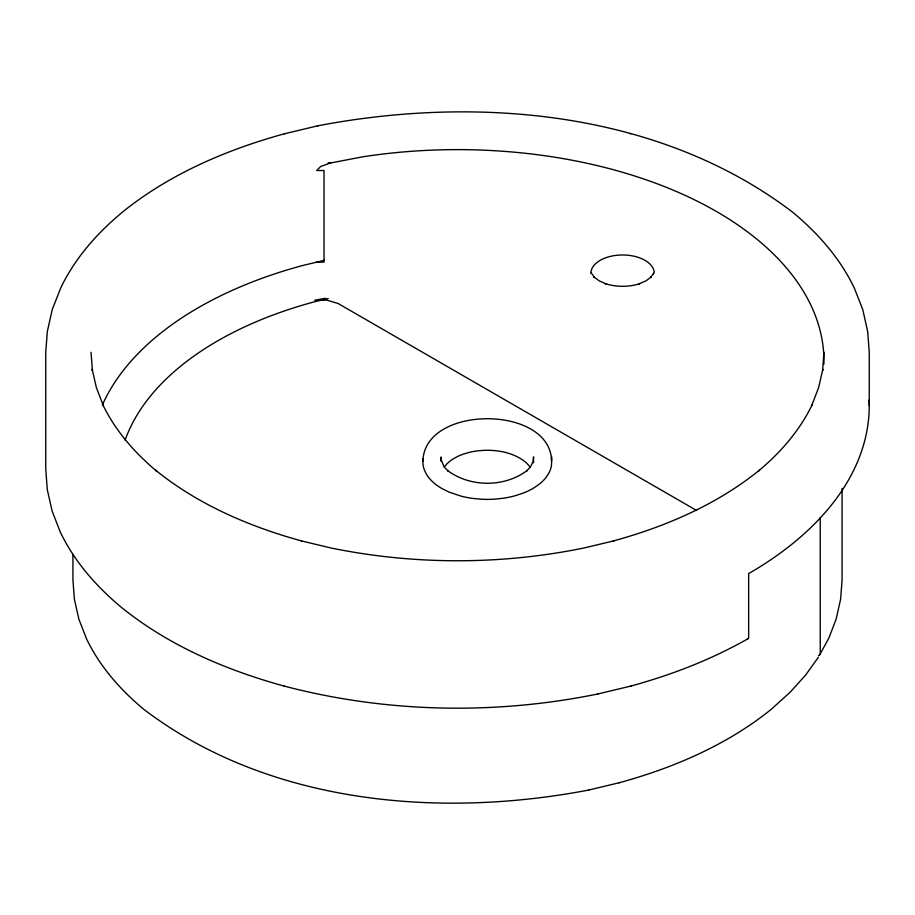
<?xml version="1.0" encoding="UTF-8"?>
<svg xmlns="http://www.w3.org/2000/svg" width="915" height="915" viewBox="0 0 915 915"><rect width="100%" height="100%" fill="white"/><g stroke="black" fill="none" stroke-linecap="round" stroke-linejoin="round"><path stroke-width="1.37" d="M823.957 352.309L822.562 370.758L822.814 369.237L818.639 387.548L811.708 405.574L812.406 404.258C799.916 430.393 780.552 452.525 758.478 471.031L759.427 470.184C716.891 504.611 665.697 526.56 613.267 540.994L613.908 540.845L584.079 547.971C500.837 565.024 414.163 565.024 330.921 547.971L301.092 540.845L301.733 540.994C249.303 526.56 198.109 504.611 155.573 470.184L156.522 471.031C134.448 452.525 115.084 430.393 102.594 404.258M422.924 461.171C424.251 402.897 557.807 404.762 551.379 465.929A65.148 37.618 0 0 1 548.783 473.295L545.649 477.962A65.125 37.595 0 0 1 538.958 484.435L533.308 488.255A65.045 37.561 0 0 1 523.231 493.094L515.671 495.61A64.954 37.504 0 0 1 503.319 498.24L494.74 499.155A65.011 37.526 0 0 1 481.679 499.247L473.181 498.469A65.308 37.709 0 0 1 461.011 496.124L449.071 492.098L441.808 488.484A64.588 37.286 0 0 1 433.619 482.697L431.342 480.547A65.377 37.744 0 0 1 426.047 473.604L423.92 468.72A65.091 37.584 0 0 1 422.924 461.171L423.188 458.667M653.356 273.94L653.882 272.956L650.645 277.462L651.4 276.799L646.116 280.779L639.219 283.833L639.791 283.696C628.639 287.184 616.527 287.184 605.375 283.696L605.947 283.833L599.051 280.779L593.766 276.799L594.521 277.462L591.284 272.956M819.783 654.74L828.853 638.098L836.116 619.203L840.611 599.245L842.075 579.893L842.075 488.416M530.917 466.078L533.056 461.492L533.559 456.882L533.559 462.784M818.422 657.21L805.6 675.087L790.137 692.243L771.654 708.976C727.402 744.799 674.126 767.628 619.581 782.657L619.261 782.737M444.072 467.405L446.68 464.145A46.848 27.05 0 0 1 451.999 459.685L456.322 457.111A46.94 27.107 0 0 1 463.916 453.92L469.464 452.33A46.985 27.13 0 0 1 478.454 450.763L484.595 450.317A46.997 27.13 0 0 1 493.963 450.557L496.982 450.866A46.734 26.981 0 0 1 506.784 452.765L512.206 454.538A52.818 30.492 0 0 1 526.159 462.59L530.414 467.279M529.682 467.748L526.617 470.951L527.097 470.516C504.531 487.535 470.459 487.375 447.847 470.745L448.327 471.179L445.182 467.977M747.898 638.784C711.241 659.624 671.667 674.847 631.064 686.021L630.744 686.101M285.022 133.636L284.382 133.796C226.119 149.843 169.218 174.227 121.958 212.486L121.009 213.332C96.327 234.011 74.687 258.762 60.722 287.973L52.247 309.533L47.317 331.596L45.75 352.309L45.75 469.04L47.317 489.754L52.132 511.073L60.253 531.97C74.229 561.215 95.903 586 120.608 606.702L121.089 607.125C168.474 645.487 225.513 669.929 283.936 686.021L284.256 686.101M317.402 125.904L317.917 125.778C477.87 95.263 660.024 111.001 793.042 212.486L793.991 213.332C818.673 234.011 840.313 258.762 854.278 287.973L862.754 309.533L867.683 331.596L869.25 352.309L869.25 405.517M283.936 686.021C386.05 712.854 494.329 715.084 597.712 694.005L597.964 693.936M72.925 554.364L72.925 579.893L74.39 599.245L78.884 619.203L86.502 638.762C99.563 666.074 119.796 689.212 142.877 708.565L143.346 708.976C267.946 804.056 438.582 818.673 588.414 790.114L588.665 790.045M284.382 133.796L317.917 125.778M324.402 260.295L302.625 265.51A366.457 211.571 0 0 0 102.377 405.048M328.222 298.519L314.108 301.893A339.282 195.89 0 0 0 125.069 440.241M597.712 694.005L631.064 686.021M588.414 790.114L619.581 782.657M328.737 163.339L362.649 156.831A366.457 211.571 0 0 1 823.923 364.044M325.397 298.279L314.691 300.223L327.147 300.177L338.161 303.54L696.635 510.501M328.13 162.916L330.59 162.916L320.73 166.461L316.647 170.533L324.024 170.499L324.024 262.125L316.647 262.147M629.977 133.636L630.618 133.796M443.889 466.284L441.179 459.89L441.304 460.645L441.03 457.008L441.03 461.126M103.292 405.574L96.361 387.548L92.186 369.237L92.438 370.758L91.043 352.309M551.654 456.505L551.665 458.998M820.24 517.558L820.24 653.344A3.614 2.814 28.6 0 1 818.513 655.586M551.356 458.438A65.159 37.618 0 0 1 551.654 460.943M869.136 399.981A411.75 237.717 0 0 1 748.653 573.602L748.653 637.137A3.626 2.093 60 0 1 747.372 638.956M590.907 273.253A31.67 18.289 0 0 1 621.548 254.988A31.67 18.289 0 0 1 654.191 272.064"/></g></svg>
